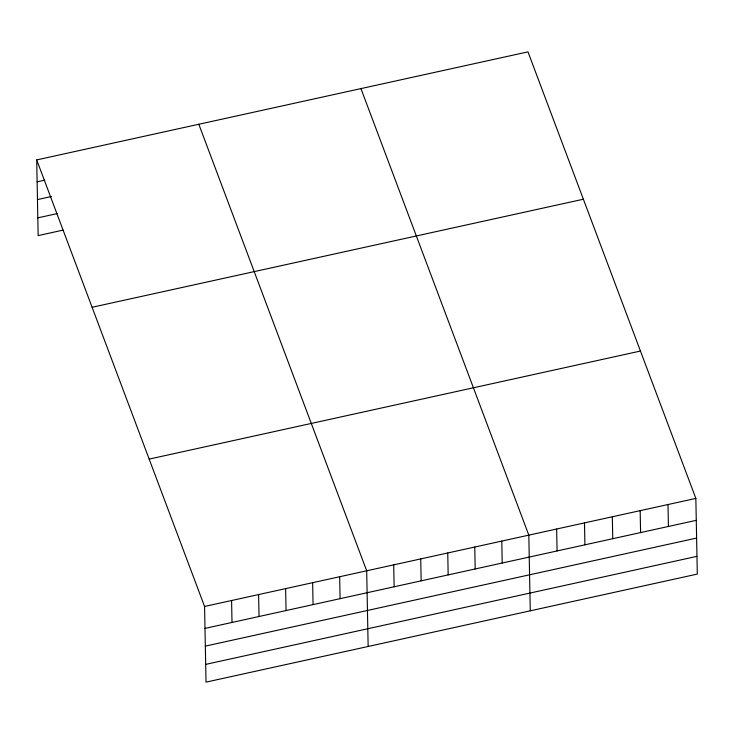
<?xml version="1.0" encoding="UTF-8"?>
<svg xmlns="http://www.w3.org/2000/svg" width="734" height="734" viewBox="0 0 734 734"><rect width="100%" height="100%" fill="white"/><g stroke="black" fill="none" stroke-linecap="round" stroke-linejoin="round"><path stroke-width="1.1" d="M36.7 159.92L527.975 51.866L695.85 498.404L697.3 574.08L206.025 682.134L204.566 606.458L36.7 159.92L38.15 235.596L63.014 230.127M37.122 181.848L44.682 180.188M37.462 199.584L51.508 196.501M37.81 217.86L57.27 213.585M92.099 307.28L583.374 199.226M149.167 459.099L640.452 351.045M204.566 606.458L695.85 498.404M204.988 628.387L696.272 520.333M205.327 646.122L696.612 538.068M205.676 664.398L696.961 556.344M360.944 88.603L528.81 535.141L530.269 610.816M198.822 124.266L366.688 570.795L368.147 646.48M668.004 504.524L668.426 526.462M640.167 510.653L640.589 532.581M612.33 516.773L612.752 538.701M584.493 522.892L584.915 544.83M556.647 529.021L557.069 550.95M501.79 541.086L502.212 563.015M474.77 547.023L475.192 568.96M447.749 552.968L448.171 574.905M420.729 558.913L421.151 580.842M393.708 564.859L394.13 586.787M339.668 576.74L340.09 598.678M312.647 582.686L313.069 604.614M285.627 588.622L286.049 610.56M258.607 594.568L259.029 616.505M231.586 600.513L232.008 622.441"/></g></svg>
